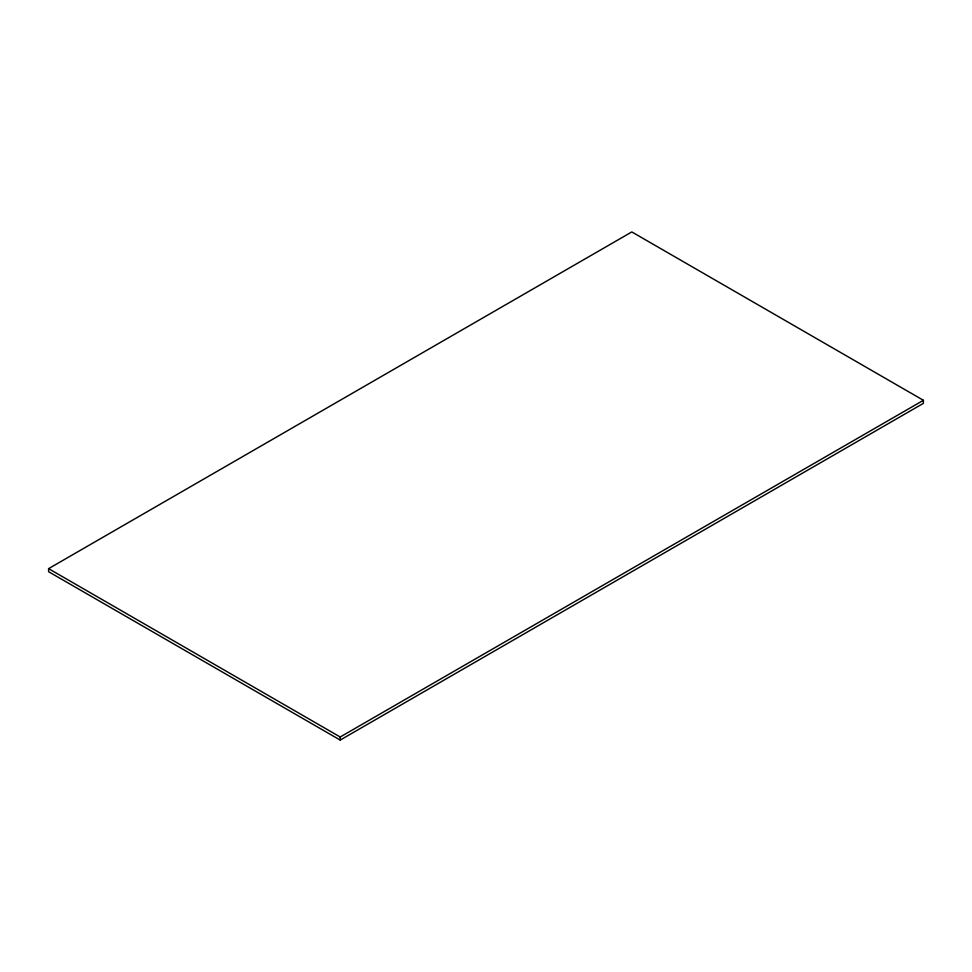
<?xml version="1.0" encoding="UTF-8"?>
<svg xmlns="http://www.w3.org/2000/svg" width="972" height="972" viewBox="0 0 972 972"><rect width="100%" height="100%" fill="white"/><g stroke="black" fill="none" stroke-linecap="round" stroke-linejoin="round"><path stroke-width="1.46" d="M48.6 568.644L631.8 231.931L923.4 400.294L923.4 403.356L340.2 740.069L48.6 571.706L48.6 568.644L340.2 736.995L923.4 400.294M340.2 736.995L340.2 740.069"/></g></svg>
